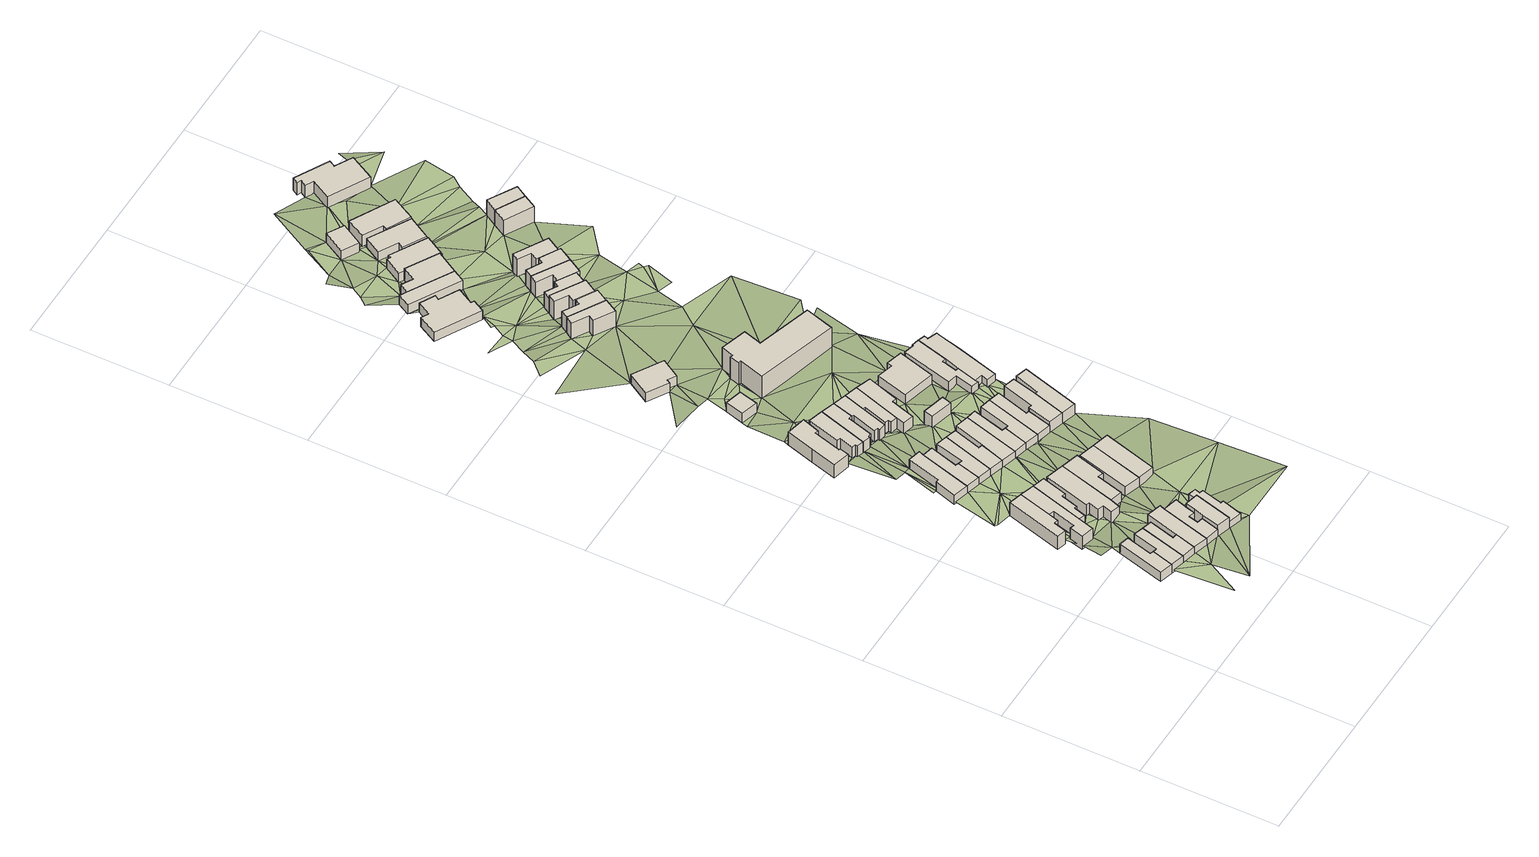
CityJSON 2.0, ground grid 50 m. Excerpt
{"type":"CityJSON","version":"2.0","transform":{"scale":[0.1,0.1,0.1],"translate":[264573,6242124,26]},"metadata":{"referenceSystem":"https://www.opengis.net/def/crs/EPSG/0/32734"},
"CityObjects":{
"building1":{"type":"Building","attributes":{"address":"73 Balfour Street Woodstock 7925 Cape Town","building":"house","building:levels":"1","footprint":{"type":"Polygon"},"plus_code":"CCX9X6XJ+XWX","ground_height":46.59,"building_height":4.1,"roof_height":50.69},"geometry":[{"type":"Solid","lod":"1","boundaries":[[[[0,1,2,3]],[[1,4,5,2]],[[4,6,7,5]],[[6,8,9,7]],[[8,10,11,9]],[[10,0,3,11]],[[3,2,5,7,9,11]],[[10,8,6,4,1,0]]]]}]},
"building2":{"type":"Building","attributes":{"address":"75 Balfour Street Woodstock 7925 Cape Town","building":"house","building:levels":"1","footprint":{"type":"Polygon"},"plus_code":"CCXJXCX3+X5V","ground_height":46.59,"building_height":4.1,"roof_height":50.69},"geometry":[{"type":"Solid","lod":"1","boundaries":[[[[1,12,13,2]],[[12,14,15,13]],[[14,16,17,15]],[[16,18,19,17]],[[18,4,5,19]],[[4,1,2,5]],[[2,13,15,17,19,5]],[[4,18,16,14,12,1]]]]}]},
"building3":{"type":"Building","attributes":{"address":"77 Balfour Street Woodstock 7925 Cape Town","building":"house","building:levels":"1","footprint":{"type":"Polygon"},"plus_code":"CCXRXRX3+XCX","ground_height":46.59,"building_height":4.1,"roof_height":50.69},"geometry":[{"type":"Solid","lod":"1","boundaries":[[[[12,20,21,13]],[[20,22,23,21]],[[22,24,25,23]],[[24,26,27,25]],[[26,14,15,27]],[[14,12,13,15]],[[13,21,23,25,27,15]],[[14,26,24,22,20,12]]]]}]},
"building4":{"type":"Building","attributes":{"address":"27 Chamberlain Street Woodstock 7925 Cape Town","building":"house","building:levels":"1","footprint":{"type":"Polygon"},"plus_code":"CCXCX5X7+XQX","ground_height":44.68,"building_height":4.1,"roof_height":48.78},"geometry":[{"type":"Solid","lod":"1","boundaries":[[[[28,29,30,31]],[[29,32,33,30]],[[32,34,35,33]],[[34,36,37,35]],[[36,38,39,37]],[[38,40,41,39]],[[40,28,31,41]],[[31,30,33,35,37,39,41]],[[40,38,36,34,32,29,28]]]]}]},
"building5":{"type":"Building","attributes":{"address":"79 Balfour Street Woodstock 7925 Cape Town","building":"house","building:levels":"1","footprint":{"type":"Polygon"},"plus_code":"CFX5X4XM+XFX","ground_height":46.59,"building_height":4.1,"roof_height":50.69},"geometry":[{"type":"Solid","lod":"1","boundaries":[[[[42,43,44,21]],[[43,45,46,44]],[[45,47,48,46]],[[47,49,50,48]],[[49,51,23,50]],[[51,42,21,23]],[[21,44,46,48,50,23]],[[51,49,47,45,43,42]]]]}]},
"building6":{"type":"Building","attributes":{"address":"25 Chamberlain Street Woodstock 7925 Cape Town","building":"house","building:levels":"1","footprint":{"type":"Polygon"},"plus_code":"CCXHXGX6+X5V","ground_height":44.68,"building_height":4.1,"roof_height":48.78},"geometry":[{"type":"Solid","lod":"1","boundaries":[[[[40,38,39,41]],[[38,52,53,39]],[[52,54,55,53]],[[54,56,57,55]],[[56,58,59,57]],[[58,60,61,59]],[[60,62,63,61]],[[62,64,65,63]],[[64,40,41,65]],[[41,39,53,55,57,59,61,63,65]],[[64,62,60,58,56,54,52,38,40]]]]}]},
"building7":{"type":"Building","attributes":{"address":"81 Balfour Street Woodstock 7925 Cape Town","building":"house","building:levels":"1","footprint":{"type":"Polygon"},"plus_code":"CFX7XRXG+XCR","ground_height":46.59,"building_height":4.1,"roof_height":50.69},"geometry":[{"type":"Solid","lod":"1","boundaries":[[[[43,66,67,44]],[[66,68,69,67]],[[68,70,71,69]],[[70,72,73,71]],[[72,74,75,73]],[[74,76,77,75]],[[76,78,79,77]],[[78,45,46,79]],[[45,43,44,46]],[[44,67,69,71,73,75,77,79,46]],[[45,78,76,74,72,70,68,66,43]]]]}]},
"building8":{"type":"Building","attributes":{"address":"23 Chamberlain Street Woodstock 7925 Cape Town","building":"house","building:levels":"1","footprint":{"type":"Polygon"},"plus_code":"CCXRX7X5+XQX","ground_height":44.68,"building_height":4.1,"roof_height":48.78},"geometry":[{"type":"Solid","lod":"1","boundaries":[[[[64,62,63,65]],[[62,80,81,63]],[[80,82,83,81]],[[82,84,85,83]],[[84,86,87,85]],[[86,88,89,87]],[[88,90,91,89]],[[90,64,65,91]],[[65,63,81,83,85,87,89,91]],[[90,88,86,84,82,80,62,64]]]]}]},
"building9":{"type":"Building","attributes":{"address":"83 Balfour Street Woodstock 7925 Cape Town","building":"house","building:levels":"1","footprint":{"type":"Polygon"},"plus_code":"CFXGXVXG+XJW","ground_height":48.32,"building_height":4.1,"roof_height":52.42},"geometry":[{"type":"Solid","lod":"1","boundaries":[[[[66,92,93,94,95,67]],[[92,96,97,98,94,93]],[[96,76,77,99,98,97]],[[76,74,100,101,99,77]],[[74,68,102,103,101,100]],[[68,66,67,95,103,102]],[[95,94,98,99,101,103]],[[68,74,76,96,92,66]]]]}]},
"building10":{"type":"Building","attributes":{"address":"21 Chamberlain Street Woodstock 7925 Cape Town","building":"house","building:levels":"1","footprint":{"type":"Polygon"},"plus_code":"CFX5XXXW+XVR","ground_height":44.68,"building_height":4.1,"roof_height":48.78},"geometry":[{"type":"Solid","lod":"1","boundaries":[[[[104,105,106,107,108,109]],[[105,110,111,107,106]],[[110,112,113,111]],[[112,114,115,113]],[[114,116,117,115]],[[116,118,119,117]],[[118,120,121,119]],[[120,122,123,121]],[[122,104,109,108,123]],[[108,107,111,113,115,117,119,121,123]],[[122,120,118,116,114,112,110,105,104]]]]}]},
"building11":{"type":"Building","attributes":{"address":"26 Chamberlain Street Woodstock Cape Town","building":"house","building:levels":"1","footprint":{"type":"Polygon"},"plus_code":"CCXJX3X7+XVX","ground_height":41.09,"building_height":4.1,"roof_height":45.19},"geometry":[{"type":"Solid","lod":"1","boundaries":[[[[124,125,126,127]],[[125,128,129,126]],[[128,130,131,129]],[[130,132,133,131]],[[132,134,135,133]],[[134,136,137,135]],[[136,124,127,137]],[[127,126,129,131,133,135,137]],[[136,134,132,130,128,125,124]]]]}]},
"building12":{"type":"Building","attributes":{"address":"85 Balfour Street Woodstock 7925 Cape Town","building":"house","building:levels":"1","footprint":{"type":"Polygon"},"plus_code":"CFXVX3X8+XVW","ground_height":46.45,"building_height":4.1,"roof_height":50.55},"geometry":[{"type":"Solid","lod":"1","boundaries":[[[[92,138,139,140]],[[138,141,142,139]],[[141,143,144,142]],[[143,145,146,144]],[[145,147,148,146]],[[147,149,150,148]],[[149,151,152,150]],[[151,96,153,152]],[[96,92,140,153]],[[140,139,142,144,146,148,150,152,153]],[[96,151,149,147,145,143,141,138,92]]]]}]},
"building13":{"type":"Building","attributes":{"address":"Chamberlain Street Woodstock Cape Town","building":"house","building:levels":"1","footprint":{"type":"Polygon"},"plus_code":"CCXRX4X5+X6X","ground_height":41.09,"building_height":4.1,"roof_height":45.19},"geometry":[{"type":"Solid","lod":"1","boundaries":[[[[154,155,156,157]],[[155,158,159,156]],[[158,124,127,159]],[[124,136,137,127]],[[136,160,161,137]],[[160,154,157,161]],[[157,156,159,127,137,161]],[[160,136,124,158,155,154]]]]}]},
"building14":{"type":"Building","attributes":{"address":"19 Chamberlain Street Woodstock 7925 Cape Town","building":"house","building:levels":"1","footprint":{"type":"Polygon"},"plus_code":"CFXHX6X4+XPR","ground_height":44.62,"building_height":4.1,"roof_height":48.72},"geometry":[{"type":"Solid","lod":"1","boundaries":[[[[162,163,109,106]],[[163,164,165,109]],[[164,166,167,165]],[[166,168,169,167]],[[168,170,171,169]],[[170,162,106,171]],[[106,109,165,167,169,171]],[[170,168,166,164,163,162]]]]}]},
"building15":{"type":"Building","attributes":{"address":"23 Salisbury Street Woodstock Cape Town","building":"house","building:levels":"1","footprint":{"type":"Polygon"},"plus_code":"CCX6XCX2+X7W","ground_height":39.33,"building_height":4.1,"roof_height":43.43},"geometry":[{"type":"Solid","lod":"1","boundaries":[[[[172,173,174,175,176]],[[173,177,178,179,174]],[[177,180,181,179,178]],[[180,182,183,181]],[[182,184,185,183]],[[184,186,187,185]],[[186,188,189,187]],[[188,190,191,189]],[[190,172,176,175,191]],[[175,174,179,181,183,185,187,189,191]],[[190,188,186,184,182,180,177,173,172]]]]}]},
"building16":{"type":"Building","attributes":{"address":"Chamberlain Street Woodstock Cape Town","building":"house","building:levels":"1","footprint":{"type":"Polygon"},"plus_code":"CFX4XJXG+XFW","ground_height":41.09,"building_height":4.1,"roof_height":45.19},"geometry":[{"type":"Solid","lod":"1","boundaries":[[[[192,193,194,195]],[[193,196,197,194]],[[196,154,157,197]],[[154,160,161,157]],[[160,198,199,161]],[[198,192,195,199]],[[195,194,197,157,161,199]],[[198,160,154,196,193,192]]]]}]},
"building17":{"type":"Building","attributes":{"address":"17 Chamberlain Street Woodstock 7925 Cape Town","building":"semidetached_house","building:levels":"1","footprint":{"type":"Polygon"},"plus_code":"CFXRXQX5+XWW","ground_height":44.62,"building_height":4.1,"roof_height":48.72},"geometry":[{"type":"Solid","lod":"1","boundaries":[[[[200,201,202,203]],[[201,204,205,202]],[[204,206,207,205]],[[206,200,203,207]],[[203,202,205,207]],[[206,204,201,200]]]]}]},
"building18":{"type":"Building","attributes":{"address":"Chamberlain Street Woodstock Cape Town","building":"house","building:levels":"1","footprint":{"type":"Polygon"},"plus_code":"CFX8X9XJ+XWX","ground_height":41.09,"building_height":4.1,"roof_height":45.19},"geometry":[{"type":"Solid","lod":"1","boundaries":[[[[208,209,210,211]],[[209,212,213,210]],[[212,192,195,213]],[[192,198,199,195]],[[198,214,215,199]],[[214,208,211,215]],[[211,210,213,195,199,215]],[[214,198,192,212,209,208]]]]}]},
"building19":{"type":"Building","attributes":{"address":"21 Salisbury Street Woodstock Cape Town","building":"house","building:levels":"1","footprint":{"type":"Polygon"},"plus_code":"CCXMXXX6+X5W","ground_height":39.33,"building_height":4.1,"roof_height":43.43},"geometry":[{"type":"Solid","lod":"1","boundaries":[[[[216,217,218,219]],[[217,220,221,218]],[[220,222,223,221]],[[222,224,225,223]],[[224,226,227,225]],[[226,228,229,227]],[[228,230,231,229]],[[230,216,219,231]],[[219,218,221,223,225,227,229,231]],[[230,228,226,224,222,220,217,216]]]]}]},
"building20":{"type":"Building","attributes":{"address":"13 Chamberlain Street Woodstock 7925 Cape Town","building":"semidetached_house","building:levels":"1","footprint":{"type":"Polygon"},"plus_code":"CGX4XMXC+X5R","ground_height":44.62,"building_height":4.1,"roof_height":48.72},"geometry":[{"type":"Solid","lod":"1","boundaries":[[[[200,206,207,203]],[[206,232,233,207]],[[232,234,235,233]],[[234,200,203,235]],[[203,207,233,235]],[[234,232,206,200]]]]}]},
"building21":{"type":"Building","attributes":{"address":"19 Salisbury Street Woodstock Cape Town","building":"house","building:levels":"1","footprint":{"type":"Polygon"},"plus_code":"CCXRXCXH+XWW","ground_height":39.33,"building_height":4.1,"roof_height":43.43},"geometry":[{"type":"Solid","lod":"1","boundaries":[[[[217,216,219,218]],[[216,236,237,219]],[[236,238,239,237]],[[238,240,241,239]],[[240,242,243,241]],[[242,244,245,243]],[[244,246,247,245]],[[246,217,218,247]],[[218,219,237,239,241,243,245,247]],[[246,244,242,240,238,236,216,217]]]]}]},
"building22":{"type":"Building","attributes":{"address":"Chamberlain Street Woodstock Cape Town","building":"house","building:levels":"1","footprint":{"type":"Polygon"},"plus_code":"CFXJXMXF+XWW","ground_height":41.09,"building_height":4.1,"roof_height":45.19},"geometry":[{"type":"Solid","lod":"1","boundaries":[[[[248,249,250,251]],[[249,208,211,250]],[[208,214,215,211]],[[214,252,253,215]],[[252,248,251,253]],[[251,250,211,215,253]],[[252,214,208,249,248]]]]}]},
"building23":{"type":"Building","attributes":{"address":"Chamberlain Street Woodstock Cape Town","building":"house","building:levels":"1","footprint":{"type":"Polygon"},"plus_code":"CFXRXVXF+X4W","ground_height":41.09,"building_height":4.1,"roof_height":45.19},"geometry":[{"type":"Solid","lod":"1","boundaries":[[[[254,255,256,257]],[[255,258,259,256]],[[258,260,261,259]],[[260,248,251,261]],[[248,252,253,251]],[[252,254,257,253]],[[257,256,259,261,251,253]],[[252,248,260,258,255,254]]]]}]},
"building24":{"type":"Building","attributes":{"building":"garage","building:levels":"1","footprint":{"type":"Polygon"},"plus_code":"CCXJX8X8+XMV","ground_height":35.93,"building_height":4.1,"roof_height":40.03},"geometry":[{"type":"Solid","lod":"1","boundaries":[[[[262,263,264,265,266,267]],[[263,268,269,265,264]],[[268,270,271,269]],[[270,262,267,266,271]],[[266,265,269,271]],[[270,268,263,262]]]]}]},
"building25":{"type":"Building","attributes":{"address":"17 Salisbury Street Woodstock Cape Town","building":"house","building:levels":"1","footprint":{"type":"Polygon"},"plus_code":"CFX5XMXJ+XJW","ground_height":39.33,"building_height":4.1,"roof_height":43.43},"geometry":[{"type":"Solid","lod":"1","boundaries":[[[[272,273,245,247]],[[273,274,275,245]],[[274,276,277,275]],[[276,278,279,277]],[[278,280,281,279]],[[280,282,283,281]],[[282,284,285,283]],[[284,286,287,285]],[[286,272,247,287]],[[247,245,275,277,279,281,283,285,287]],[[286,284,282,280,278,276,274,273,272]]]]}]},
"building26":{"type":"Building","attributes":{"address":"15 Salisbury Street Woodstock Cape Town","building":"house","building:levels":"1","footprint":{"type":"Polygon"},"plus_code":"CFX9X7XF+XQX","ground_height":39.34,"building_height":4.1,"roof_height":43.44},"geometry":[{"type":"Solid","lod":"1","boundaries":[[[[286,284,285,287]],[[284,288,289,285]],[[288,290,291,289]],[[290,292,293,291]],[[292,294,295,293]],[[294,296,297,295]],[[296,298,299,297]],[[298,286,287,299]],[[287,285,289,291,293,295,297,299]],[[298,296,294,292,290,288,284,286]]]]}]},
"building27":{"type":"Building","attributes":{"address":"16 Chamberlain Street Woodstock Cape Town","building":"house","building:levels":"1","footprint":{"type":"Polygon"},"plus_code":"CGX5X7XJ+X4R","ground_height":41.09,"building_height":4.1,"roof_height":45.19},"geometry":[{"type":"Solid","lod":"1","boundaries":[[[[300,301,302,303]],[[301,304,305,302]],[[304,255,256,305]],[[255,254,257,256]],[[254,306,307,257]],[[306,300,303,307]],[[303,302,305,256,257,307]],[[306,254,255,304,301,300]]]]}]},
"building28":{"type":"Building","attributes":{"building":"garage","building:levels":"1","footprint":{"type":"Polygon"},"plus_code":"CFXRX7XW+X4V","ground_height":41.09,"building_height":4.1,"roof_height":45.19},"geometry":[{"type":"Solid","lod":"1","boundaries":[[[[308,309,310,311]],[[309,312,313,310]],[[312,314,315,313]],[[314,308,311,315]],[[311,310,313,315]],[[314,312,309,308]]]]}]},
"building29":{"type":"Building","attributes":{"address":"37 Milner Road Woodstock Cape Town","building":"yes","building:levels":"1","footprint":{"type":"Polygon"},"plus_code":"CCXGXHXJ+XHR","ground_height":34.3,"building_height":4.1,"roof_height":38.4},"geometry":[{"type":"Solid","lod":"1","boundaries":[[[[316,317,318,319]],[[317,320,321,318]],[[320,322,323,321]],[[322,324,325,323]],[[324,326,327,325]],[[326,316,319,327]],[[319,318,321,323,325,327]],[[326,324,322,320,317,316]]]]}]},
"building30":{"type":"Building","attributes":{"address":"13 Salisbury Street Woodstock Cape Town","building":"house","building:levels":"1","footprint":{"type":"Polygon"},"plus_code":"CFXMXGXC+X2X","ground_height":39.34,"building_height":4.1,"roof_height":43.44},"geometry":[{"type":"Solid","lod":"1","boundaries":[[[[298,296,297,299]],[[296,328,329,297]],[[328,330,331,329]],[[330,332,333,331]],[[332,334,335,333]],[[334,336,337,335]],[[336,298,299,337]],[[299,297,329,331,333,335,337]],[[336,334,332,330,328,296,298]]]]}]},
"building31":{"type":"Building","attributes":{"address":"14A Chamberlain Street Woodstock Cape Town","building":"house","building:levels":"1","footprint":{"type":"Polygon"},"plus_code":"CGX9X3XG+XJV","ground_height":41.09,"building_height":4.1,"roof_height":45.19},"geometry":[{"type":"Solid","lod":"1","boundaries":[[[[338,339,340,341]],[[339,342,343,340]],[[342,300,303,343]],[[300,306,307,303]],[[306,344,345,307]],[[344,338,341,345]],[[341,340,343,303,307,345]],[[344,306,300,342,339,338]]]]}]},
"building32":{"type":"Building","attributes":{"address":"14 Chamberlain Street Woodstock Cape Town","building":"house","building:levels":"1","footprint":{"type":"Polygon"},"plus_code":"CGXJX9X3+XCX","ground_height":42.84,"building_height":4.1,"roof_height":46.94},"geometry":[{"type":"Solid","lod":"1","boundaries":[[[[346,347,348,349]],[[347,350,351,348]],[[350,352,353,351]],[[352,338,354,353]],[[338,344,345,355,354]],[[344,356,357,358,355,345]],[[356,346,349,358,357]],[[349,348,351,353,354,355,358]],[[356,344,338,352,350,347,346]]]]}]},
"building33":{"type":"Building","attributes":{"address":"12 Chamberlain Street Woodstock Cape Town","building":"house","building:levels":"1","footprint":{"type":"Polygon"},"plus_code":"CGXRX3XJ+XXW","ground_height":42.84,"building_height":4.1,"roof_height":46.94},"geometry":[{"type":"Solid","lod":"1","boundaries":[[[[346,356,358,349]],[[356,359,360,358]],[[359,361,362,360]],[[361,363,364,362]],[[363,365,366,364]],[[365,346,349,366]],[[349,358,360,362,364,366]],[[365,363,361,359,356,346]]]]}]},
"building34":{"type":"Building","attributes":{"address":"9 Salisbury Street Woodstock Cape Town","building":"house","building:levels":"1","footprint":{"type":"Polygon"},"plus_code":"CGX7X5X7+XPV","ground_height":39.34,"building_height":4.1,"roof_height":43.44},"geometry":[{"type":"Solid","lod":"1","boundaries":[[[[367,368,369,370]],[[368,371,372,369]],[[371,373,374,372]],[[373,375,376,374]],[[375,377,378,376]],[[377,367,370,378]],[[370,369,372,374,376,378]],[[377,375,373,371,368,367]]]]}]},
"building35":{"type":"Building","attributes":{"address":"Raydave 10 Salisbury Street Woodstock Cape Town","building":"apartments","building:levels":"3","building:flats":"24","footprint":{"type":"Polygon"},"plus_code":"CFXJXRXM+XJR","ground_height":35.8,"building_height":9.7,"roof_height":45.5},"geometry":[{"type":"Solid","lod":"1","boundaries":[[[[379,380,381,382]],[[380,383,384,381]],[[383,385,386,384]],[[385,387,388,386]],[[387,389,390,388]],[[389,391,392,390]],[[391,393,394,392]],[[393,395,396,394]],[[395,397,398,396]],[[397,379,382,398]],[[382,381,384,386,388,390,392,394,396,398]],[[397,395,393,391,389,387,385,383,380,379]]]]}]},
"building36":{"type":"Building","attributes":{"address":"38 Milner Road Woodstock Cape Town","building":"house","building:levels":"1","footprint":{"type":"Polygon"},"plus_code":"CCX9X7X8+X3V","ground_height":30.45,"building_height":4.1,"roof_height":34.55},"geometry":[{"type":"Solid","lod":"1","boundaries":[[[[399,400,401,402]],[[400,403,404,401]],[[403,405,406,404]],[[405,407,408,406]],[[407,409,410,408]],[[409,411,412,410]],[[411,413,414,412]],[[413,415,416,414]],[[415,417,418,416]],[[417,399,402,418]],[[402,401,404,406,408,410,412,414,416,418]],[[417,415,413,411,409,407,405,403,400,399]]]]}]},
"building37":{"type":"Building","attributes":{"address":"7 Salisbury Street Woodstock Cape Town","building":"house","building:levels":"1","footprint":{"type":"Polygon"},"plus_code":"CGXJXHX9+XFX","ground_height":39.35,"building_height":4.1,"roof_height":43.45},"geometry":[{"type":"Solid","lod":"1","boundaries":[[[[419,420,421,422]],[[420,423,424,421]],[[423,425,426,424]],[[425,427,428,426]],[[427,429,430,428]],[[429,431,432,430]],[[431,433,434,432]],[[433,435,436,434]],[[435,437,438,436]],[[437,439,440,438]],[[439,441,442,440]],[[441,443,444,442]],[[443,419,422,444]],[[422,421,424,426,428,430,432,434,436,438,440,442,444]],[[443,441,439,437,435,433,431,429,427,425,423,420,419]]]]}]},
"building38":{"type":"Building","attributes":{"building":"house","building:levels":"2","footprint":{"type":"Polygon"},"plus_code":"CFX8X3X4+XGR","ground_height":33,"building_height":6.9,"roof_height":39.9},"geometry":[{"type":"Solid","lod":"1","boundaries":[[[[445,446,447,448,449]],[[446,450,451,447]],[[450,452,453,451]],[[452,454,455,453]],[[454,456,457,458,455]],[[456,445,449,448,458,457]],[[448,447,451,453,455,458]],[[456,454,452,450,446,445]]]]}]},
"building39":{"type":"Building","attributes":{"address":"5 Salisbury Street Woodstock Cape Town","building":"house","building:levels":"1","footprint":{"type":"Polygon"},"plus_code":"CGXXXMX6+XPW","ground_height":39.35,"building_height":4.1,"roof_height":43.45},"geometry":[{"type":"Solid","lod":"1","boundaries":[[[[459,460,444,422]],[[460,461,438,444]],[[461,462,436,438]],[[462,463,464,436]],[[463,465,466,464]],[[465,467,468,466]],[[467,469,470,468]],[[469,471,472,470]],[[471,473,474,472]],[[473,475,476,474]],[[475,477,478,476]],[[477,459,422,478]],[[422,444,438,436,464,466,468,470,472,474,476,478]],[[477,475,473,471,469,467,465,463,462,461,460,459]]]]}]},
"building40":{"type":"Building","attributes":{"building":"house","building:levels":"2","footprint":{"type":"Polygon"},"plus_code":"CFXCX5XJ+XQR","ground_height":32.86,"building_height":6.9,"roof_height":39.76},"geometry":[{"type":"Solid","lod":"1","boundaries":[[[[445,456,457,449]],[[456,479,480,457]],[[479,481,482,480]],[[481,483,484,482]],[[483,485,486,484]],[[485,487,488,486]],[[487,445,449,488]],[[449,457,480,482,484,486,488]],[[487,485,483,481,479,456,445]]]]}]},
"building41":{"type":"Building","attributes":{"address":"36 Milner Road Woodstock Cape Town","building":"house","building:levels":"1","footprint":{"type":"Polygon"},"plus_code":"CCXMXQX9+X2W","ground_height":30.45,"building_height":4.1,"roof_height":34.55},"geometry":[{"type":"Solid","lod":"1","boundaries":[[[[489,490,491,492]],[[490,493,494,491]],[[493,495,496,494]],[[495,497,498,496]],[[497,489,492,498]],[[492,491,494,496,498]],[[497,495,493,490,489]]]]}]},
"building42":{"type":"Building","attributes":{"building":"house","building:levels":"2","footprint":{"type":"Polygon"},"plus_code":"CFXGXQXW+X5V","ground_height":32.86,"building_height":6.9,"roof_height":39.76},"geometry":[{"type":"Solid","lod":"1","boundaries":[[[[499,500,501,502]],[[500,503,504,505,501]],[[503,506,507,505,504]],[[506,508,484,507]],[[508,509,482,484]],[[509,510,511,512,482]],[[510,499,502,512,511]],[[502,501,505,507,484,482,512]],[[510,509,508,506,503,500,499]]]]}]},
"building43":{"type":"Building","attributes":{"address":"34 Milner Road Woodstock Cape Town","building":"house","building:levels":"1","footprint":{"type":"Polygon"},"plus_code":"CFX3XGXV+XRV","ground_height":30.45,"building_height":4.1,"roof_height":34.55},"geometry":[{"type":"Solid","lod":"1","boundaries":[[[[513,514,515,492]],[[514,516,517,515]],[[516,518,519,517]],[[518,520,521,519]],[[520,522,491,521]],[[522,513,492,491]],[[492,515,517,519,521,491]],[[522,520,518,516,514,513]]]]}]},
"building44":{"type":"Building","attributes":{"building":"house","building:levels":"2","footprint":{"type":"Polygon"},"plus_code":"CFXPXHX5+XVV","ground_height":31.51,"building_height":6.9,"roof_height":38.41},"geometry":[{"type":"Solid","lod":"1","boundaries":[[[[499,510,511,523]],[[510,524,525,511]],[[524,526,527,525]],[[526,528,529,527]],[[528,530,531,529]],[[530,532,533,531]],[[532,499,523,533]],[[523,511,525,527,529,531,533]],[[532,530,528,526,524,510,499]]]]}]},
"building45":{"type":"Building","attributes":{"building":"house","building:levels":"2","footprint":{"type":"Polygon"},"plus_code":"CFXVX8XF+X5X","ground_height":31.51,"building_height":6.9,"roof_height":38.41},"geometry":[{"type":"Solid","lod":"1","boundaries":[[[[526,524,525,527]],[[524,534,535,525]],[[534,536,537,535]],[[536,538,539,537]],[[538,540,541,539]],[[540,542,543,541]],[[542,526,527,543]],[[527,525,535,537,539,541,543]],[[542,540,538,536,534,524,526]]]]}]},
"building46":{"type":"Building","attributes":{"address":"32 Milner Road Woodstock Cape Town","building":"house","building:levels":"1","footprint":{"type":"Polygon"},"plus_code":"CFX9X7X5+XCR","ground_height":29.14,"building_height":4.1,"roof_height":33.24},"geometry":[{"type":"Solid","lod":"1","boundaries":[[[[544,545,546,547]],[[545,548,549,546]],[[548,550,551,549]],[[550,552,553,551]],[[552,554,555,553]],[[554,544,547,555]],[[547,546,549,551,553,555]],[[554,552,550,548,545,544]]]]}]},
"building47":{"type":"Building","attributes":{"building":"house","building:levels":"2","footprint":{"type":"Polygon"},"plus_code":"CFXXX9X7+XCX","ground_height":31.51,"building_height":6.9,"roof_height":38.41},"geometry":[{"type":"Solid","lod":"1","boundaries":[[[[538,536,537,539]],[[536,556,557,537]],[[556,558,559,557]],[[558,560,561,559]],[[560,562,563,561]],[[562,564,565,563]],[[564,538,539,565]],[[539,537,557,559,561,563,565]],[[564,562,560,558,556,536,538]]]]}]},
"building48":{"type":"Building","attributes":{"building":"garage","building:levels":"1","footprint":{"type":"Polygon"},"plus_code":"CFX3X8XR+X9R","ground_height":28.14,"building_height":4.1,"roof_height":32.24},"geometry":[{"type":"Solid","lod":"1","boundaries":[[[[566,567,568,569]],[[567,570,571,568]],[[570,572,573,571]],[[572,566,569,573]],[[569,568,571,573]],[[572,570,567,566]]]]}]},
"building49":{"type":"Building","attributes":{"building":"house","building:levels":"2","footprint":{"type":"Polygon"},"plus_code":"CGX4X8XX+X5R","ground_height":31.51,"building_height":6.9,"roof_height":38.41},"geometry":[{"type":"Solid","lod":"1","boundaries":[[[[574,575,559,561]],[[575,576,577,559]],[[576,578,579,577]],[[578,580,581,579]],[[580,582,583,581]],[[582,584,585,583]],[[584,574,561,585]],[[561,559,577,579,581,583,585]],[[584,582,580,578,576,575,574]]]]}]},
"building50":{"type":"Building","attributes":{"address":"30 Milner Road Woodstock Cape Town","building":"house","building:levels":"1","footprint":{"type":"Polygon"},"plus_code":"CFXFXHX3+XPV","ground_height":29.14,"building_height":4.1,"roof_height":33.24},"geometry":[{"type":"Solid","lod":"1","boundaries":[[[[586,587,588,589]],[[587,590,591,588]],[[590,592,593,591]],[[592,594,595,593]],[[594,596,597,595]],[[596,586,589,597]],[[589,588,591,593,595,597]],[[596,594,592,590,587,586]]]]}]},
"building51":{"type":"Building","attributes":{"address":"28 Milner Road Woodstock Cape Town","building":"house","building:levels":"1","footprint":{"type":"Polygon"},"plus_code":"CFXQXXXC+XQV","ground_height":29.14,"building_height":4.1,"roof_height":33.24},"geometry":[{"type":"Solid","lod":"1","boundaries":[[[[598,599,600,601]],[[599,602,603,600]],[[602,604,605,603]],[[604,606,607,605]],[[606,608,609,607]],[[608,598,601,609]],[[601,600,603,605,607,609]],[[608,606,604,602,599,598]]]]}]},
"building52":{"type":"Building","attributes":{"building":"house","building:levels":"2","footprint":{"type":"Polygon"},"plus_code":"CGXPXWXJ+XHX","ground_height":30.13,"building_height":6.9,"roof_height":37.03},"geometry":[{"type":"Solid","lod":"1","boundaries":[[[[610,611,612,613]],[[611,614,615,612]],[[614,616,617,615]],[[616,610,613,617]],[[613,612,615,617]],[[616,614,611,610]]]]}]},
"building53":{"type":"Building","attributes":{"building":"house","building:levels":"2","footprint":{"type":"Polygon"},"plus_code":"CGXVXGX8+XHX","ground_height":30.13,"building_height":6.9,"roof_height":37.03},"geometry":[{"type":"Solid","lod":"1","boundaries":[[[[610,616,617,613]],[[616,618,619,617]],[[618,620,621,619]],[[620,610,613,621]],[[613,617,619,621]],[[620,618,616,610]]]]}]},
"building54":{"type":"Building","attributes":{"address":"26 Milner Road Woodstock Cape Town","building":"house","building:levels":"1","footprint":{"type":"Polygon"},"plus_code":"CGX5XGXM+X3V","ground_height":28.09,"building_height":4.1,"roof_height":32.19},"geometry":[{"type":"Solid","lod":"1","boundaries":[[[[622,623,624,625]],[[623,626,627,624]],[[626,628,629,627]],[[628,630,631,629]],[[630,632,633,631]],[[632,634,635,633]],[[634,636,637,635]],[[636,638,639,637]],[[638,640,641,639]],[[640,622,625,641]],[[625,624,627,629,631,633,635,637,639,641]],[[640,638,636,634,632,630,628,626,623,622]]]]}]},
"terrain1":{"type":"TINRelief","geometry":[{"type":"CompositeSurface","lod":"1","boundaries":[[[642,643,644]],[[644,645,642]],[[646,647,648]],[[645,644,649]],[[16,6,4]],[[16,4,18]],[[10,8,648]],[[6,16,8]],[[644,650,651]],[[8,16,648]],[[652,646,648]],[[649,644,653]],[[654,646,655]],[[654,655,656]],[[654,656,657]],[[656,655,658]],[[644,651,653]],[[659,648,16]],[[659,652,648]],[[650,660,651]],[[24,22,26]],[[656,658,661]],[[652,662,663]],[[16,14,659]],[[664,656,661]],[[665,662,652]],[[666,26,22]],[[14,26,666]],[[667,668,669]],[[670,660,650]],[[665,652,659]],[[659,14,666]],[[28,668,667]],[[662,671,672]],[[673,674,669]],[[671,662,675]],[[662,665,675]],[[665,659,676]],[[666,677,659]],[[72,678,679]],[[668,673,669]],[[675,665,680]],[[28,40,668]],[[681,671,675]],[[679,74,72]],[[677,666,47]],[[682,671,681]],[[668,40,64]],[[47,683,78]],[[47,164,677]],[[681,675,110]],[[684,660,670]],[[677,164,685]],[[686,687,132]],[[668,688,673]],[[132,130,686]],[[64,90,668]],[[151,78,76]],[[164,47,204]],[[670,689,684]],[[681,110,90]],[[76,96,151]],[[690,47,78]],[[128,686,130]],[[691,688,668]],[[206,204,47]],[[689,145,692]],[[90,693,668]],[[151,690,78]],[[204,166,164]],[[694,695,696]],[[697,695,686]],[[47,690,206]],[[668,693,691]],[[147,145,149]],[[149,690,151]],[[697,686,128]],[[695,697,696]],[[694,698,699]],[[204,168,166]],[[145,690,149]],[[90,110,700]],[[694,696,698]],[[701,702,699]],[[158,155,154]],[[703,699,698]],[[704,698,696]],[[168,204,201]],[[699,703,701]],[[193,154,196]],[[110,162,700]],[[186,702,701]],[[125,124,158]],[[670,705,689]],[[700,693,90]],[[706,697,128]],[[193,158,154]],[[707,128,125]],[[206,690,708]],[[193,125,158]],[[705,145,689]],[[186,701,188]],[[706,128,707]],[[168,201,170]],[[172,190,709]],[[701,220,188]],[[710,706,711]],[[712,125,193]],[[162,713,700]],[[707,711,706]],[[145,714,690]],[[220,190,188]],[[715,162,170]],[[709,190,716]],[[707,125,712]],[[717,709,716]],[[718,711,707]],[[170,201,200]],[[209,208,212]],[[713,162,715]],[[718,719,711]],[[707,720,718]],[[714,708,690]],[[190,220,217]],[[193,192,721]],[[200,715,170]],[[190,217,716]],[[718,722,719]],[[212,208,249]],[[723,707,712]],[[263,262,717]],[[249,192,212]],[[193,721,712]],[[716,263,717]],[[724,723,725]],[[705,714,145]],[[726,317,727]],[[725,723,712]],[[722,728,719]],[[724,725,729]],[[721,192,249]],[[724,730,723]],[[731,713,715]],[[725,712,732]],[[217,246,716]],[[715,200,733]],[[734,730,724]],[[721,735,712]],[[263,716,736]],[[737,738,270]],[[731,715,733]],[[268,737,270]],[[308,735,721]],[[739,234,708]],[[234,740,200]],[[249,741,721]],[[726,738,322]],[[301,742,743]],[[249,248,741]],[[736,268,263]],[[317,726,322]],[[200,740,733]],[[301,743,744]],[[739,708,714]],[[301,260,742]],[[735,308,375]],[[745,248,260]],[[746,735,747]],[[248,745,741]],[[317,322,320]],[[748,737,268]],[[246,749,716]],[[738,737,750]],[[747,735,375]],[[301,745,260]],[[326,751,752]],[[736,748,268]],[[741,745,301]],[[749,736,716]],[[308,753,375]],[[754,740,234]],[[755,322,738]],[[748,750,737]],[[749,246,286]],[[756,748,736]],[[739,754,234]],[[757,758,751]],[[750,755,738]],[[342,759,760]],[[741,301,761]],[[375,373,747]],[[286,298,749]],[[753,741,761]],[[322,755,324]],[[760,762,350]],[[300,761,301]],[[763,747,373]],[[753,377,375]],[[342,760,350]],[[764,755,750]],[[749,298,763]],[[765,766,757]],[[761,300,342]],[[753,761,427]],[[377,753,427]],[[765,757,751]],[[326,324,454]],[[767,768,769]],[[326,454,751]],[[761,342,770]],[[373,368,763]],[[771,772,347]],[[342,350,773]],[[749,763,368]],[[427,761,774]],[[773,770,342]],[[767,766,775]],[[736,749,776]],[[765,777,766]],[[347,773,350]],[[772,363,347]],[[368,373,371]],[[768,767,778]],[[779,765,751]],[[324,755,780]],[[766,777,775]],[[781,770,782]],[[770,773,782]],[[783,377,427]],[[784,768,778]],[[773,347,785]],[[347,363,785]],[[775,778,767]],[[786,787,784]],[[788,765,779]],[[751,454,779]],[[789,790,791]],[[778,786,784]],[[368,776,749]],[[780,755,789]],[[461,792,793]],[[377,783,794]],[[454,324,780]],[[495,411,409]],[[792,461,460]],[[775,795,778]],[[796,493,520]],[[393,791,790]],[[780,789,791]],[[796,520,797]],[[798,778,795]],[[799,795,775]],[[783,800,794]],[[799,775,801]],[[490,520,493]],[[368,794,802]],[[407,803,409]],[[409,497,495]],[[783,804,800]],[[778,538,786]],[[778,798,805]],[[405,403,400]],[[802,776,368]],[[407,405,803]],[[801,806,799]],[[503,795,799]],[[400,786,538]],[[805,540,778]],[[800,802,794]],[[803,497,409]],[[797,520,807]],[[797,807,808]],[[809,808,810]],[[400,497,405]],[[538,778,540]],[[405,497,803]],[[800,459,802]],[[520,811,812]],[[813,456,454]],[[780,814,454]],[[393,776,802]],[[807,520,812]],[[516,812,811]],[[530,528,805]],[[540,805,528]],[[814,813,454]],[[456,813,479]],[[538,564,400]],[[810,808,570]],[[497,400,815]],[[570,808,807]],[[791,393,816]],[[817,481,479]],[[780,791,818]],[[815,400,564]],[[812,819,807]],[[528,542,540]],[[817,479,813]],[[542,528,526]],[[393,802,820]],[[821,812,516]],[[570,822,810]],[[807,819,823]],[[497,578,489]],[[807,823,570]],[[822,824,810]],[[813,814,825]],[[819,826,827]],[[817,534,524]],[[578,497,815]],[[823,819,827]],[[814,780,818]],[[828,821,516]],[[791,816,818]],[[817,813,829]],[[564,830,815]],[[564,562,830]],[[821,828,489]],[[570,823,831]],[[829,534,817]],[[827,832,823]],[[567,822,570]],[[813,825,829]],[[567,824,822]],[[562,560,830]],[[827,833,832]],[[815,830,834]],[[835,831,823]],[[821,489,836]],[[489,578,836]],[[833,827,545]],[[837,831,835]],[[566,831,837]],[[536,534,838]],[[839,825,840]],[[829,825,841]],[[842,824,567]],[[837,835,843]],[[545,821,836]],[[596,833,545]],[[838,534,829]],[[841,825,839]],[[843,835,844]],[[566,837,599]],[[556,536,838]],[[558,556,845]],[[578,846,836]],[[844,835,586]],[[847,829,841]],[[845,846,578]],[[845,556,838]],[[567,566,848]],[[848,842,567]],[[848,566,599]],[[586,596,849]],[[586,850,844]],[[620,596,545]],[[836,620,545]],[[851,836,846]],[[850,586,849]],[[845,838,852]],[[853,849,596]],[[599,854,848]],[[846,845,614]],[[849,855,850]],[[620,836,851]],[[855,854,599]],[[636,842,848]],[[853,596,620]],[[852,614,845]],[[636,848,856]],[[857,848,854]],[[858,849,853]],[[859,855,849]],[[857,854,855]],[[858,859,849]],[[859,860,855]],[[857,855,861]],[[855,860,861]],[[862,863,864]],[[865,866,862]],[[865,862,864]],[[864,857,867]],[[867,865,864]],[[867,868,865]]]}]}
},
"vertices":[
[92,253,206],[139,238,206],[139,238,247],[92,253,247],[161,317,206],[161,317,247],[149,322,206],[149,322,247],[174,416,206],[174,416,247],[138,425,206],[138,425,247],
[189,225,206],[189,225,247],[234,396,206],[234,396,247],[199,407,206],[199,407,247],[174,314,206],[174,314,247],
[240,213,206],[240,213,247],[262,290,206],[262,290,247],[244,292,206],[244,292,247],[270,386,206],[270,386,247],
[146,826,168],[89,622,168],[89,622,228],[146,826,228],[122,613,168],[122,613,228],[135,659,168],[135,659,228],[150,655,168],[150,655,228],[161,692,168],[161,692,228],[194,813,168],[194,813,228],
[240,213,205],[292,198,205],[292,198,247],[341,378,205],[341,378,247],[347,396,205],[347,396,247],[294,411,205],[294,411,247],[262,290,205],
[179,687,168],[179,687,228],[156,601,168],[156,601,228],[140,605,168],[140,605,228],[126,555,168],[126,555,228],[173,542,168],[173,542,228],[189,599,168],[189,599,228],[245,797,168],[245,797,228],
[344,186,205],[344,186,247],[362,252,205],[362,252,247],[341,257,205],[341,257,247],[349,292,205],[349,292,247],[372,286,205],[372,286,247],[381,321,205],[381,321,247],[395,364,205],[395,364,247],
[211,593,168],[211,593,228],[223,635,168],[223,635,228],[233,633,168],[233,633,228],[250,695,168],[250,695,228],[264,691,168],[264,691,228],[290,784,168],[290,784,228],
[392,172,205],[392,172,247],[392,172,264],[344,186,264],[429,309,205],[429,309,247],[429,309,264],[381,321,264],[372,286,245],[372,286,264],[362,252,245],[362,252,264],
[310,552,168],[367,759,168],[367,759,227],[367,759,228],[310,552,228],[310,552,227],[301,778,168],[301,778,228],[252,610,168],[252,610,228],[266,606,168],[266,606,228],[255,567,168],[255,567,228],[275,561,168],[275,561,228],[264,525,168],[264,525,228],[297,516,168],[297,516,228],
[227,1183,151],[234,1201,151],[234,1201,192],[227,1183,192],[189,1212,151],[189,1212,192],[154,1089,151],[154,1089,192],[143,1090,151],[143,1090,192],[118,1011,151],[118,1011,192],[174,996,151],[174,996,192],
[441,157,205],[441,157,245],[392,172,245],[463,232,205],[463,232,245],[453,235,205],[453,235,245],[473,311,205],[473,311,245],[460,315,205],[460,315,245],[465,335,205],[465,335,245],[437,342,205],[437,342,245],[429,309,245],
[248,1068,151],[237,1072,151],[237,1072,192],[248,1068,192],[267,1174,151],[267,1174,192],[225,982,151],[225,982,192],
[367,759,186],[310,552,186],[355,540,186],[355,540,227],[381,637,186],[381,637,227],[401,631,186],[401,631,227],[431,741,186],[431,741,227],
[124,1612,116],[94,1511,116],[94,1511,174],[124,1612,174],[124,1612,173],[67,1416,116],[67,1416,173],[67,1416,174],[130,1400,116],[130,1400,174],[139,1433,116],[139,1433,174],[134,1436,116],[134,1436,174],[162,1536,116],[162,1536,174],[174,1533,116],[174,1533,174],[195,1597,116],[195,1597,174],
[331,1158,151],[290,1169,151],[290,1169,192],[331,1158,192],[262,1064,151],[262,1064,192],[275,968,151],[275,968,192],
[494,717,186],[434,734,186],[434,734,227],[494,717,227],[382,540,186],[382,540,227],[440,523,186],[440,523,227],
[354,1041,151],[340,1045,151],[340,1045,192],[354,1041,192],[370,1146,151],[370,1146,192],[327,953,151],[327,953,192],
[200,1385,116],[253,1564,116],[253,1564,174],[200,1385,174],[201,1579,116],[201,1579,174],[167,1460,116],[167,1460,174],[179,1456,116],[179,1456,174],[163,1404,116],[163,1404,174],[177,1400,116],[177,1400,174],[175,1393,116],[175,1393,174],
[500,507,186],[500,507,227],[554,701,186],[554,701,227],
[228,1376,116],[228,1376,174],[230,1382,116],[230,1382,174],[242,1380,116],[242,1380,174],[269,1473,116],[269,1473,174],[282,1471,116],[282,1471,174],[303,1548,116],[303,1548,174],
[438,1141,151],[389,1154,151],[389,1154,192],[438,1141,192],[381,937,151],[381,937,192],
[430,925,151],[455,1013,151],[455,1013,192],[430,925,192],[442,1018,151],[442,1018,192],[474,1134,151],[474,1134,192],
[153,1794,99],[215,1777,99],[215,1777,139],[215,1777,140],[153,1794,140],[153,1794,139],[233,1846,99],[233,1846,140],[171,1862,99],[171,1862,140],
[303,1548,115],[282,1471,115],[287,1467,115],[287,1467,174],[259,1378,115],[259,1378,174],[274,1373,115],[274,1373,174],[272,1365,115],[272,1365,174],[299,1361,115],[299,1361,174],[327,1454,115],[327,1454,174],[351,1533,115],[351,1533,174],
[335,1452,115],[335,1452,174],[309,1365,115],[309,1365,174],[322,1361,115],[322,1361,174],[319,1349,115],[319,1349,174],[344,1344,115],[344,1344,174],[399,1519,115],[399,1519,174],
[539,1117,151],[498,1126,151],[498,1126,192],[539,1117,192],[467,1011,151],[467,1011,192],[480,910,151],[480,910,192],
[397,1273,133],[388,1239,133],[388,1239,192],[397,1273,192],[469,1218,133],[469,1218,192],[478,1252,133],[478,1252,192],
[99,2112,83],[174,2068,83],[174,2068,124],[99,2112,124],[181,2080,83],[181,2080,124],[211,2062,83],[211,2062,124],[252,2131,83],[252,2131,124],[148,2193,83],[148,2193,124],
[335,1313,115],[335,1313,174],[374,1303,115],[374,1303,174],[400,1388,115],[400,1388,174],[416,1385,115],[416,1385,174],[453,1500,115],[453,1500,174],
[556,984,151],[545,987,151],[545,987,192],[556,984,192],[580,1106,151],[580,1106,192],[533,896,151],[533,896,192],
[620,998,151],[642,1086,151],[642,1086,209],[620,998,209],[601,1098,151],[601,1098,209],[567,982,151],[567,982,209],[556,984,209],[533,896,209],[586,881,151],[586,881,192],[586,881,209],
[639,865,151],[639,865,209],[699,1073,151],[699,1073,209],[657,1085,151],[657,1085,209],[629,994,151],[629,994,209],
[599,1470,133],[541,1486,133],[541,1486,174],[599,1470,174],[536,1468,133],[536,1468,174],[477,1484,133],[477,1484,174],[445,1369,133],[445,1369,174],[562,1337,133],[562,1337,174],
[330,1965,97],[316,1919,97],[316,1919,195],[330,1965,195],[306,1922,97],[306,1922,195],[296,1887,97],[296,1887,195],[306,1884,97],[306,1884,195],[278,1794,97],[278,1794,195],[573,1705,97],[573,1705,195],[604,1809,97],[604,1809,195],[405,1869,97],[405,1869,195],[425,1936,97],[425,1936,195],
[199,2756,44],[223,2800,44],[223,2800,85],[199,2756,85],[212,2806,44],[212,2806,85],[244,2864,44],[244,2864,85],[175,2902,44],[175,2902,85],[184,2918,44],[184,2918,85],[131,2947,44],[131,2947,85],[104,2898,44],[104,2898,85],[79,2912,44],[79,2912,85],[41,2843,44],[41,2843,85],
[674,1448,133],[647,1455,133],[647,1455,175],[674,1448,175],[646,1450,133],[646,1450,175],[609,1460,133],[609,1460,175],[560,1275,133],[560,1275,175],[594,1267,133],[594,1267,175],[577,1202,133],[577,1202,175],[605,1194,133],[605,1194,175],[607,1205,133],[607,1205,175],[627,1278,133],[627,1278,175],[616,1281,133],[616,1281,175],[630,1335,133],[630,1335,175],[643,1332,133],[643,1332,175],
[257,2485,69],[239,2458,69],[239,2458,139],[257,2485,139],[257,2485,138],[295,2425,69],[295,2425,139],[283,2406,69],[283,2406,139],[355,2363,69],[355,2363,139],[382,2411,69],[382,2411,138],[382,2411,139],
[674,1448,134],[643,1332,134],[627,1278,134],[607,1205,134],[635,1198,134],[635,1198,175],[627,1173,134],[627,1173,175],[662,1164,134],[662,1164,175],[706,1322,134],[706,1322,175],[726,1399,134],[726,1399,175],[730,1412,134],[730,1412,175],[695,1425,134],[695,1425,175],[700,1440,134],[700,1440,175],
[409,2458,69],[409,2458,138],[400,2462,69],[400,2462,138],[338,2498,69],[338,2498,138],[327,2479,69],[327,2479,138],[272,2511,69],[272,2511,138],
[308,2917,44],[155,3005,44],[155,3005,85],[308,2917,85],[130,3018,44],[130,3018,85],[106,2975,44],[106,2975,85],[285,2875,44],[285,2875,85],
[315,2579,55],[298,2552,55],[298,2552,138],[315,2579,138],[343,2525,55],[343,2525,124],[343,2525,138],[330,2504,55],[330,2504,138],[338,2498,55],[400,2462,55],[429,2511,55],[429,2511,124],[429,2511,138],
[308,2917,32],[354,2996,32],[354,2996,85],[241,3061,32],[241,3061,85],[214,3014,32],[214,3014,85],[174,3037,32],[174,3037,85],[155,3005,32],
[315,2579,124],[456,2560,55],[456,2560,124],[396,2596,55],[396,2596,124],[387,2601,55],[387,2601,124],[375,2582,55],[375,2582,124],[331,2607,55],[331,2607,124],
[466,2554,55],[466,2554,124],[495,2604,55],[495,2604,124],[372,2678,55],[372,2678,124],[355,2650,55],[355,2650,124],[409,2619,55],[409,2619,124],
[365,2993,31],[407,3067,31],[407,3067,72],[365,2993,72],[278,3140,31],[278,3140,72],[274,3129,31],[274,3129,72],[261,3136,31],[261,3136,72],[225,3072,31],[225,3072,72],
[524,2654,55],[524,2654,124],[516,2659,55],[516,2659,124],[454,2694,55],[454,2694,124],[442,2675,55],[442,2675,124],[387,2705,55],[387,2705,124],
[335,3329,21],[276,3363,21],[276,3363,62],[335,3329,62],[232,3283,21],[232,3283,62],[290,3250,21],[290,3250,62],
[454,2694,42],[516,2659,42],[545,2709,42],[545,2709,124],[430,2775,42],[430,2775,124],[415,2750,42],[415,2750,124],[460,2724,42],[460,2724,124],[445,2699,42],[445,2699,124],
[455,3153,31],[311,3235,31],[311,3235,72],[455,3153,72],[276,3174,31],[276,3174,72],[341,3137,31],[341,3137,72],[330,3118,31],[330,3118,72],[409,3073,31],[409,3073,72],
[504,3239,21],[350,3321,21],[350,3321,72],[504,3239,72],[314,3253,21],[314,3253,72],[383,3216,21],[383,3216,72],[376,3201,21],[376,3201,72],[460,3157,21],[460,3157,72],
[583,2924,41],[556,2877,41],[556,2877,110],[583,2924,110],[656,2822,41],[656,2822,110],[682,2869,41],[682,2869,110],
[707,2911,41],[707,2911,110],[609,2968,41],[609,2968,110],
[560,3359,7],[609,3449,7],[609,3449,62],[560,3359,62],[547,3483,7],[547,3483,62],[559,3505,7],[559,3505,62],[438,3571,7],[438,3571,62],[426,3550,7],[426,3550,62],[441,3543,7],[441,3543,62],[429,3522,7],[429,3522,62],[456,3507,7],[456,3507,62],[417,3437,7],[417,3437,62],
[139,238,225],[153,20,225],[217,140,225],[189,225,225],[126,555,187],[100,471,206],[148,458,206],[240,213,225],[216,1,244],[344,186,223],[173,542,187],[292,198,225],[122,613,187],[140,605,187],[150,655,187],[135,659,187],[156,601,187],[264,525,187],[392,172,223],[179,687,187],[211,593,187],[189,599,187],[161,692,187],[255,567,187],[294,411,206],[91,840,168],[217,900,168],[83,845,168],[466,140,223],[233,633,187],[223,635,187],[174,996,168],[118,1011,168],[252,610,187],[275,561,187],[297,516,206],[341,257,225],[362,252,223],[266,606,187],[264,691,187],[250,695,187],[341,378,206],[441,157,223],[310,552,187],[166,1214,151],[131,1092,151],[225,982,168],[463,232,223],[466,390,205],[275,968,168],[453,235,223],[327,953,168],[130,1400,133],[127,1225,151],[175,1393,133],[200,1385,133],[163,1404,133],[139,1433,133],[381,937,168],[167,1460,133],[134,1436,133],[179,1456,133],[177,1400,133],[715,140,220],[228,1376,133],[272,1365,133],[500,507,205],[129,1629,116],[230,1382,133],[242,1380,133],[335,1313,133],[430,925,168],[715,390,203],[466,900,168],[217,1645,116],[147,1773,99],[259,1378,133],[269,1473,133],[274,1373,133],[388,1239,151],[287,1467,133],[299,1361,133],[309,1365,133],[319,1349,133],[149,1951,99],[38,1967,98],[282,1471,133],[322,1361,133],[327,1454,133],[480,910,168],[344,1344,133],[533,896,168],[335,1452,133],[374,1303,133],[278,1794,99],[217,1895,99],[192,1940,99],[715,640,186],[586,881,168],[469,1218,151],[442,1018,168],[455,1013,168],[467,1011,168],[466,1145,151],[400,1388,133],[416,1385,133],[296,1887,99],[466,1645,115],[306,1922,99],[217,2395,70],[4,2384,69],[478,1252,151],[639,865,168],[330,1965,99],[306,1884,99],[95,2514,70],[49,2465,69],[545,987,168],[556,984,168],[577,1202,151],[567,982,168],[453,1500,133],[316,1919,99],[239,2458,70],[125,2569,57],[153,2621,57],[156,2658,57],[70,2664,56],[605,1194,151],[620,998,168],[629,994,168],[627,1173,151],[594,1267,151],[272,2511,70],[573,1705,115],[257,2485,70],[217,2645,57],[283,2406,70],[466,2145,82],[607,1205,151],[635,1198,151],[609,1460,134],[182,2703,57],[662,1164,151],[199,2756,57],[171,2709,57],[295,2425,70],[425,1936,98],[405,1869,98],[466,1895,98],[630,1335,134],[616,1281,134],[599,1470,134],[298,2552,57],[83,3115,34],[109,3145,32],[315,2579,57],[330,2504,70],[647,1455,134],[327,2479,70],[658,1657,114],[217,2895,45],[646,1450,134],[331,2607,57],[338,2498,70],[217,3145,32],[131,3185,32],[107,3269,32],[154,3283,21],[214,3014,44],[225,3072,32],[466,2395,69],[520,2213,82],[415,2750,55],[715,1895,97],[429,2511,69],[715,2145,81],[261,3136,32],[710,1833,97],[365,2993,42],[217,3395,21],[276,3174,32],[217,3406,21],[553,2319,69],[274,3129,32],[278,3140,32],[354,2996,42],[581,2448,69],[445,2699,55],[290,3250,32],[341,3137,32],[330,3118,32],[460,2724,55],[311,3235,32],[466,2895,42],[314,3253,32],[617,2566,54],[640,2400,68],[611,2301,68],[626,2413,68],[318,3572,8],[383,3216,31],[376,3201,31],[545,2709,55],[556,2877,42],[632,2432,68],[417,3437,21],[466,3145,31],[460,3157,31],[583,2924,42],[715,2645,54],[629,3006,41],[466,3395,21],[504,3239,31],[456,3507,21],[560,3359,21],[649,3041,30],[686,3107,30],[715,3145,30],[734,3259,30],[559,3505,21],[547,3483,21],[609,3449,18],[627,3481,18],[530,3533,7],[715,3395,18],[650,3523,6]
]}
